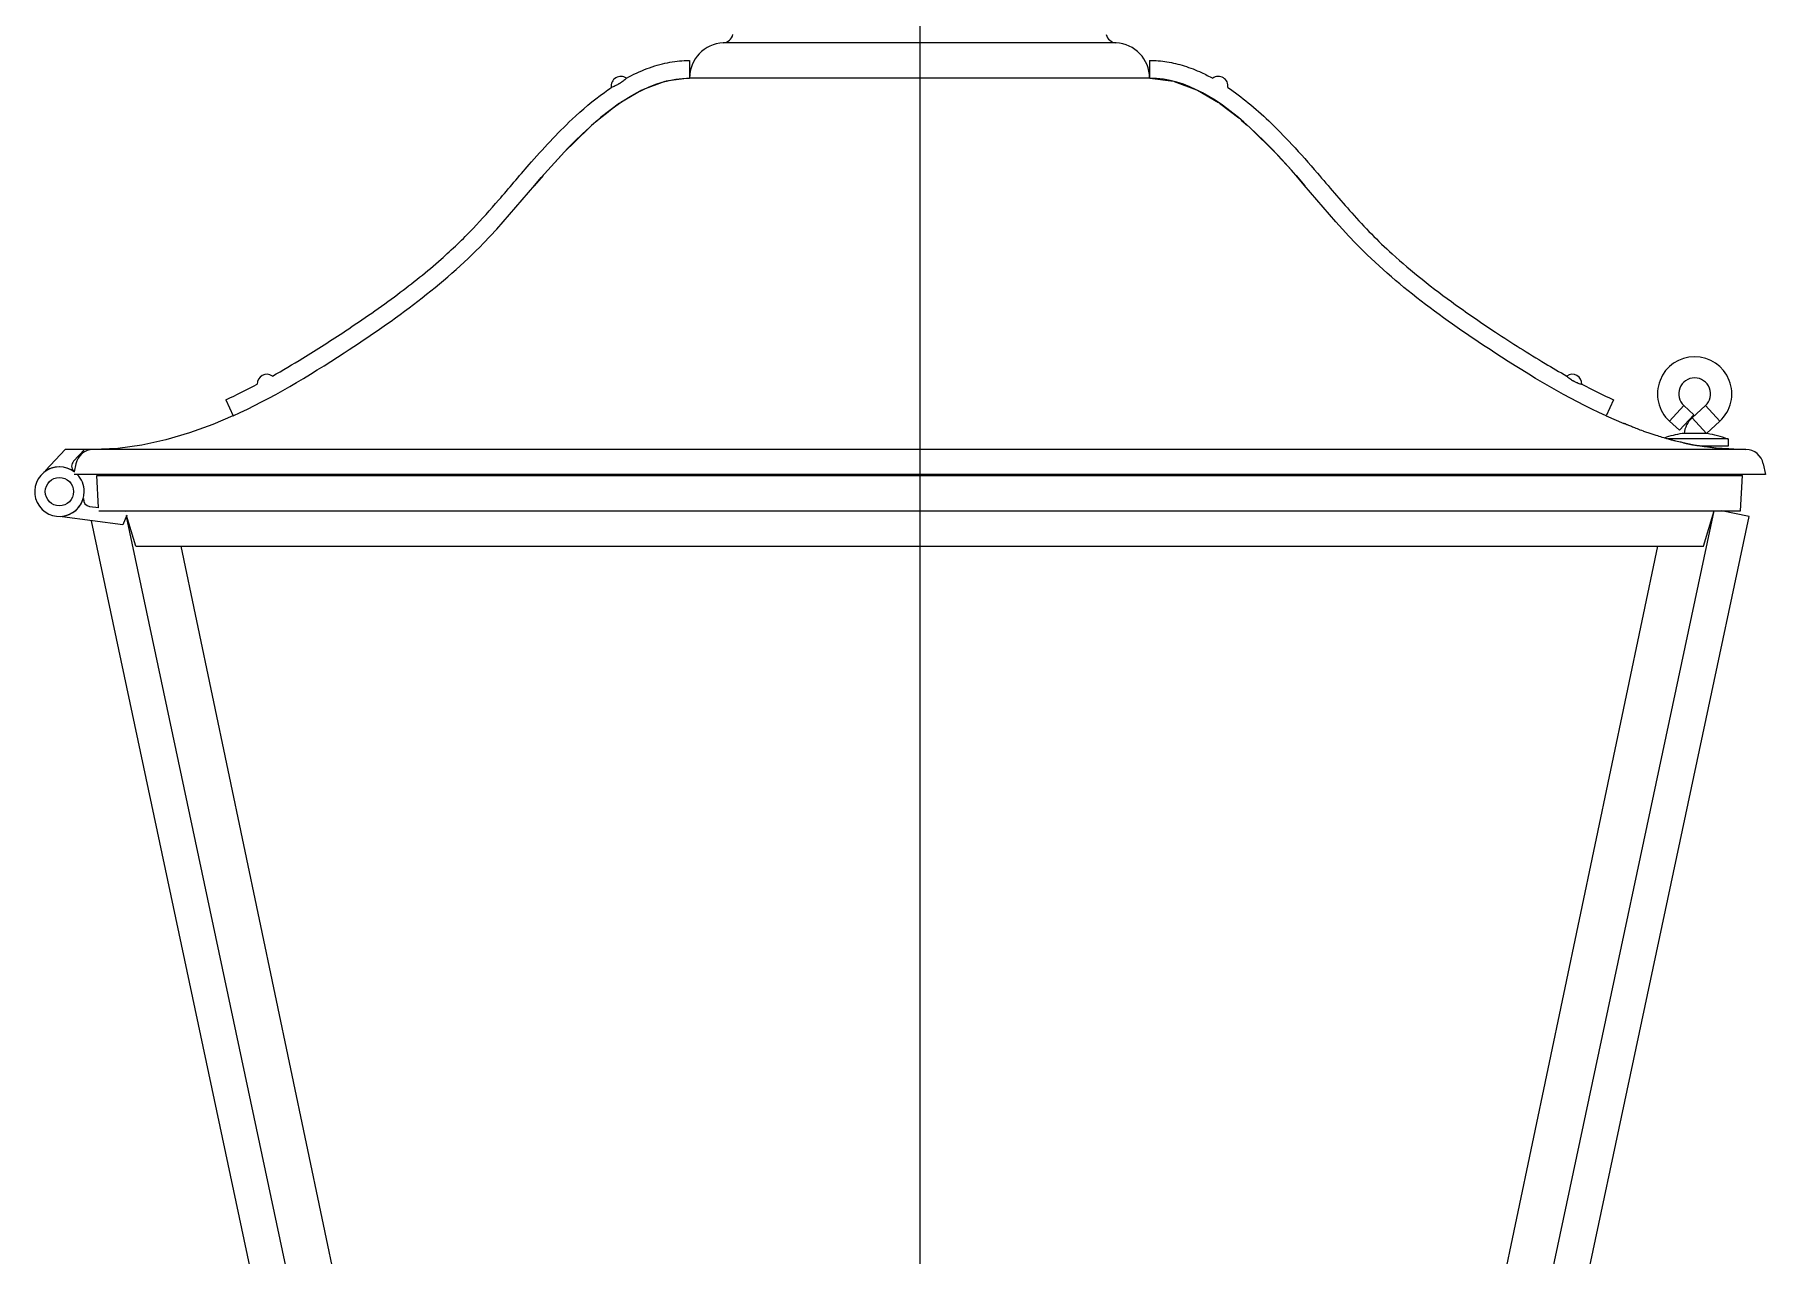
# Model space of a CAD drawing. Header units: millimetres. Extents: x 0 to 13338, y 0 to 11580.
# Drawn here: x 7927.3 to 8416.3, y 4955.3 to 5300.3 of the extents above; entities that cross this region are included whole.
import ezdxf

# ---------------------------------------------------------------- set-up
doc = ezdxf.new("R2010")
doc.units = ezdxf.units.MM
doc.linetypes.add('CENTER', pattern=[50.8, 31.75, -6.35, 6.35, -6.35])
doc.layers.add('axes', color=40, linetype='CENTER')
doc.layers.add('dwgmodels.com', color=250, linetype='Continuous')

# ---------------------------------------------------------------- blocks, each defined once
blk = doc.blocks.new('Public Light 9_side_dwgmodels.com')
at = {"color": 0}
for p, q in [((55.47, 4587.2), (-55.54, 4587.2)), ((55.47, 4587.2), (-55.54, 4587.2)), ((-65.03, 4582.2), (-65.03, 4577.2)), ((-65.03, 4582.2), (-65.03, 4577.2)), ((64.97, 4582.2), (64.97, 4577.2)), ((64.97, 4582.2), (64.97, 4577.2)), ((-78.55, 4573.78), (-84.45, 4570.33)), ((-71.99, 4576.27), (-78.28, 4573.91)), ((-65.14, 4577.2), (-71.75, 4576.33)), ((64.97, 4577.22), (-65.03, 4577.22)), ((64.97, 4577.22), (-65.03, 4577.22)), ((65.07, 4577.2), (71.69, 4576.33)), ((71.92, 4576.27), (78.21, 4573.91)), ((78.48, 4573.78), (84.39, 4570.33)), ((-84.78, 4570.11), (-90.24, 4565.96)), ((84.72, 4570.11), (90.17, 4565.96)), ((-93.41, 4563.19), (-100.64, 4556.07)), ((-90.93, 4565.37), (-92.71, 4563.82)), ((90.87, 4565.37), (92.64, 4563.82)), ((93.34, 4563.19), (100.57, 4556.07)), ((-101.22, 4555.45), (-105.1, 4551.18)), ((101.15, 4555.45), (105.03, 4551.18)), ((-106.42, 4549.67), (-108.91, 4546.79)), ((106.35, 4549.67), (108.85, 4546.79)), ((-196.09, 4486.3), (-194.03, 4481.74)), ((-196.09, 4486.3), (-194.03, 4481.74)), ((196.03, 4486.3), (193.97, 4481.74)), ((196.03, 4486.3), (193.97, 4481.74)), ((211.87, 4480.24), (215.92, 4484.66)), ((211.87, 4480.24), (215.92, 4484.66)), ((215.92, 4484.66), (218.72, 4482.09)), ((218.23, 4481.19), (222.01, 4484.66)), ((226.07, 4480.24), (222.01, 4484.66)), ((226.07, 4480.24), (222.01, 4484.66)), ((-194.05, 4481.77), (-199.74, 4479.33)), ((193.98, 4481.77), (198.97, 4479.63)), ((211.87, 4480.24), (214.67, 4477.67)), ((214.67, 4477.67), (218.72, 4482.09)), ((214.67, 4477.67), (218.72, 4482.09)), ((222.29, 4476.77), (218.23, 4481.19)), ((222.29, 4476.77), (218.23, 4481.19)), ((222.29, 4476.77), (226.07, 4480.24)), ((-213.01, 4474.94), (-219.77, 4473.46)), ((-206.33, 4476.91), (-213.01, 4474.94)), ((-199.74, 4479.33), (-206.33, 4476.91)), ((228.47, 4475.22), (211.35, 4475.22)), ((228.47, 4475.22), (211.35, 4475.22)), ((222.5, 4476.73), (215.43, 4476.73)), ((222.5, 4476.73), (215.43, 4476.73)), ((228.47, 4475.22), (228.47, 4473.22)), ((-247.03, 4466.35), (-241.47, 4472.24)), ((-247.03, 4466.35), (-241.47, 4472.24)), ((-233.01, 4472.24), (-241.47, 4472.24)), ((-235.97, 4472.24), (-239.09, 4468.93)), ((-235.97, 4472.24), (-239.09, 4468.93)), ((-226.61, 4472.54), (-233.53, 4472.22)), ((233.47, 4472.22), (-233.53, 4472.22)), ((233.47, 4472.22), (-233.53, 4472.22)), ((-219.77, 4473.46), (-226.61, 4472.54)), ((228.47, 4473.22), (220.5, 4473.22)), ((228.47, 4473.22), (220.5, 4473.22)), ((221.97, 4473.02), (221.97, 4473.22)), ((230.05, 4472.37), (229.05, 4472.37)), ((230.05, 4472.37), (229.05, 4472.37)), ((230.05, 4472.37), (233.47, 4472.22)), ((-246.82, 4466.25), (-247.03, 4466.35)), ((-246.82, 4466.25), (-247.03, 4466.35)), ((-239.08, 4466.12), (-239.11, 4466.09)), ((-239.08, 4466.12), (-239.11, 4466.09)), ((238.97, 4465.22), (-238.92, 4465.22)), ((238.97, 4465.22), (-238.92, 4465.22)), ((-238.44, 4468.2), (-238.89, 4465.94)), ((215.97, 4464.94), (215.97, 4465.22)), ((221.97, 4464.94), (221.97, 4465.22)), ((238.37, 4468.2), (238.97, 4465.22)), ((-232.53, 4464.94), (232.47, 4464.94)), ((-232.53, 4464.94), (232.47, 4464.94)), ((-232.08, 4455.86), (-232.53, 4464.94)), ((231.97, 4454.94), (232.47, 4464.94)), ((-236.36, 4458.38), (-236.32, 4458.37)), ((-236.36, 4458.38), (-236.32, 4458.37)), ((-234.55, 4456.18), (-231.96, 4455.84)), ((-234.55, 4456.18), (-231.96, 4455.84)), ((-242.34, 4453.17), (-242.24, 4453.38)), ((-242.34, 4453.17), (-242.24, 4453.38)), ((-225.15, 4450.92), (-242.34, 4453.17)), ((-225.15, 4450.92), (-242.34, 4453.17)), ((-234.15, 4452.1), (-142.92, 4022.9)), ((-231.91, 4454.94), (231.97, 4454.94)), ((-231.91, 4454.94), (231.97, 4454.94)), ((-224.04, 4453.73), (-225.15, 4450.92)), ((-224.04, 4453.73), (-225.15, 4450.92)), ((-225.08, 4454.94), (-224.38, 4454.85)), ((-225.08, 4454.94), (-224.38, 4454.85)), ((-224.51, 4454.87), (-224.53, 4454.94)), ((-224.53, 4454.94), (-224.52, 4454.87)), ((-224.2, 4453.35), (-133.14, 4024.98)), ((-221.53, 4444.94), (-224.12, 4453.55)), ((133.08, 4024.98), (224.47, 4454.94)), ((142.86, 4022.9), (234.34, 4453.29)), ((221.47, 4444.94), (224.47, 4454.94)), ((234.34, 4453.29), (226.55, 4454.94)), ((234.34, 4453.29), (226.55, 4454.94)), ((-221.53, 4444.94), (221.47, 4444.94)), ((-221.53, 4444.94), (221.47, 4444.94)), ((-123.12, 4036.94), (-208.63, 4444.94)), ((123.05, 4036.94), (208.56, 4444.94))]:
    blk.add_line(p, q, dxfattribs=at)
blk.add_circle((-243.08, 4460.33), 4, dxfattribs=at)
blk.add_circle((-243.08, 4460.33), 4, dxfattribs=at)
for centre, radius, start, end in [((-55.69, 4590.2), 3, 272.8792, 346.732), ((55.62, 4590.2), 3, 193.268, 267.1208), ((-55.03, 4577.22), 10, 92.8792, 180), ((54.97, 4577.22), 10, 0, 87.1208), ((-84.47, 4574.99), 2.7, 53.662, 189.3317), ((84.41, 4574.99), 2.7, 350.6683, 126.338), ((218.97, 4487.98), 10.5, 312.5562, 227.4438), ((-184.47, 4490.8), 2.7, 54.8085, 182.3391), ((184.4, 4490.8), 2.7, 357.6609, 125.1915), ((218.97, 4487.98), 4.5, 312.5562, 227.4438), ((222.97, 4476.04), 7, 132.5562, 174.2945), ((218.96, 4451.37), 25.6, 97.9283, 109.5361), ((222.97, 4476.04), 1, 132.5562, 135.9007), ((218.97, 4451.37), 25.6, 68.6258, 82.0717), ((-233.53, 4467.22), 5, 90, 168.6901), ((233.47, 4467.22), 5, 11.3099, 90), ((-243.08, 4460.33), 7, 52.1546, 0), ((-243.08, 4460.33), 7, 52.1546, 0), ((-243.08, 4460.33), 7, 55.3834, 122.3097), ((-243.08, 4460.33), 7, 55.3834, 122.3097), ((-237.55, 4467.53), 2.08, 137.5852, 222.7106), ((-237.55, 4467.53), 2.08, 137.5852, 222.7106), ((-243.08, 4460.33), 7, 0, 44.2611), ((-243.08, 4460.33), 7, 0, 44.2611), ((-243.08, 4460.33), 7, 276.8814, 343.8077), ((-243.08, 4460.33), 7, 276.8814, 343.8077), ((-234.24, 4458.24), 2.08, 176.4806, 261.606), ((-234.24, 4458.24), 2.08, 176.4806, 261.606)]:
    blk.add_arc(centre, radius, start, end, dxfattribs=at)
for points, knots in [([(-82.87, 4577.16), (-80.99, 4578.2), (-79.04, 4579.13), (-75.14, 4580.61), (-73.2, 4581.18), (-69.46, 4581.93), (-67.65, 4582.14), (-65.58, 4582.2), (-65.31, 4582.2), (-65.03, 4582.2)], [0, 0, 0, 0, 6.452684, 6.452684, 12.491013, 12.491013, 17.903674, 17.903674, 18.720094, 18.720094, 18.720094, 18.720094]), ([(64.97, 4582.2), (66.61, 4582.2), (68.26, 4582.07), (71.52, 4581.55), (73.15, 4581.16), (76.42, 4580.14), (78.06, 4579.5), (80.72, 4578.27), (81.78, 4577.73), (82.81, 4577.16)], [0, 0, 0, 0, 4.928653, 4.928653, 9.92441, 9.92441, 15.191387, 15.191387, 18.725076, 18.725076, 18.725076, 18.725076]), ([(-194.03, 4481.74), (-183.16, 4486.67), (-157.7, 4502.05), (-122.61, 4527.53), (-98.74, 4561.45), (-75.51, 4577.2), (-65.03, 4577.2)], [40.934473, 40.934473, 40.934473, 40.934473, 76.060047, 126.130199, 170.575365, 201.993771, 201.993771, 201.993771, 201.993771]), ([(-194.03, 4481.74), (-183.16, 4486.67), (-157.7, 4502.05), (-122.61, 4527.53), (-98.74, 4561.45), (-75.51, 4577.2), (-65.03, 4577.2)], [40.934473, 40.934473, 40.934473, 40.934473, 76.060047, 126.130199, 170.575365, 201.993771, 201.993771, 201.993771, 201.993771]), ([(-182.91, 4493.01), (-180.01, 4494.64), (-177.13, 4496.33), (-170.24, 4500.56), (-166.24, 4503.13), (-157.28, 4509.07), (-152.34, 4512.49), (-143.32, 4519.24), (-139.2, 4522.54), (-132.11, 4528.8), (-129.08, 4531.69), (-123.69, 4537.33), (-121.29, 4540.04), (-116.06, 4546.09), (-113.25, 4549.45), (-106.5, 4557.19), (-102.5, 4561.54), (-95.32, 4568.28), (-92.3, 4570.86), (-88.45, 4573.65), (-87.8, 4574.11), (-87.14, 4574.55)], [0, 0, 0, 0, 10.002165, 10.002165, 24.262482, 24.262482, 42.254439, 42.254439, 58.072392, 58.072392, 70.614922, 70.614922, 81.475249, 81.475249, 94.610136, 94.610136, 112.280597, 112.280597, 124.161389, 124.161389, 126.546669, 126.546669, 126.546669, 126.546669]), ([(-82.87, 4577.16), (-82.87, 4577.16), (-82.89, 4577.14), (-82.98, 4577.07), (-83.05, 4577), (-83.25, 4576.83), (-83.39, 4576.71), (-83.7, 4576.46), (-83.87, 4576.33), (-84.16, 4576.12), (-84.27, 4576.04), (-84.48, 4575.9), (-84.57, 4575.84), (-84.7, 4575.75), (-84.75, 4575.72), (-84.83, 4575.67), (-84.86, 4575.65), (-84.93, 4575.61), (-84.97, 4575.58), (-85.07, 4575.53), (-85.13, 4575.49), (-85.35, 4575.36), (-85.51, 4575.28), (-85.9, 4575.07), (-86.12, 4574.97), (-86.54, 4574.78), (-86.73, 4574.71), (-87.02, 4574.6), (-87.11, 4574.56), (-87.13, 4574.55), (-87.14, 4574.55), (-87.14, 4574.55)], [-16.07575, -16.07575, -16.07575, -16.07575, -15.399235, -15.399235, -14.679396, -14.679396, -13.823057, -13.823057, -13.078336, -13.078336, -12.645385, -12.645385, -12.312669, -12.312669, -12.153787, -12.153787, -12.032181, -12.032181, -11.900916, -11.900916, -11.694599, -11.694599, -11.122497, -11.122497, -10.268336, -10.268336, -9.274898, -9.274898, -8.22903, -8.22903, -8.039428, -8.039428, -8.039428, -8.039428]), ([(-82.87, 4577.16), (-82.87, 4577.16), (-82.89, 4577.14), (-82.98, 4577.07), (-83.05, 4577), (-83.25, 4576.83), (-83.39, 4576.71), (-83.7, 4576.46), (-83.87, 4576.33), (-84.16, 4576.12), (-84.27, 4576.04), (-84.48, 4575.9), (-84.57, 4575.84), (-84.7, 4575.75), (-84.75, 4575.72), (-84.83, 4575.67), (-84.86, 4575.65), (-84.93, 4575.61), (-84.97, 4575.58), (-85.07, 4575.53), (-85.13, 4575.49), (-85.35, 4575.36), (-85.51, 4575.28), (-85.9, 4575.07), (-86.12, 4574.97), (-86.54, 4574.78), (-86.73, 4574.71), (-87.02, 4574.6), (-87.11, 4574.56), (-87.13, 4574.55), (-87.14, 4574.55), (-87.14, 4574.55)], [-16.07575, -16.07575, -16.07575, -16.07575, -15.399235, -15.399235, -14.679396, -14.679396, -13.823057, -13.823057, -13.078336, -13.078336, -12.645385, -12.645385, -12.312669, -12.312669, -12.153787, -12.153787, -12.032181, -12.032181, -11.900916, -11.900916, -11.694599, -11.694599, -11.122497, -11.122497, -10.268336, -10.268336, -9.274898, -9.274898, -8.22903, -8.22903, -8.039428, -8.039428, -8.039428, -8.039428]), ([(193.97, 4481.74), (183.09, 4486.67), (157.63, 4502.05), (122.54, 4527.53), (98.68, 4561.45), (75.44, 4577.2), (64.97, 4577.2)], [40.934473, 40.934473, 40.934473, 40.934473, 76.060047, 126.130199, 170.575365, 201.993771, 201.993771, 201.993771, 201.993771]), ([(193.97, 4481.74), (183.09, 4486.67), (157.63, 4502.05), (122.54, 4527.53), (98.68, 4561.45), (75.44, 4577.2), (64.97, 4577.2)], [40.934473, 40.934473, 40.934473, 40.934473, 76.060047, 126.130199, 170.575365, 201.993771, 201.993771, 201.993771, 201.993771]), ([(87.07, 4574.55), (89.06, 4573.22), (90.97, 4571.77), (94.82, 4568.61), (96.75, 4566.89), (100.88, 4562.98), (103.04, 4560.76), (107.62, 4555.84), (110, 4553.12), (115.6, 4546.61), (118.77, 4542.81), (125.68, 4535.07), (129.47, 4531.19), (136.22, 4525.06), (139.05, 4522.67), (145.05, 4517.87), (148.22, 4515.49), (155.14, 4510.51), (158.9, 4507.94), (167.31, 4502.39), (171.97, 4499.41), (178.74, 4495.35), (180.79, 4494.16), (182.85, 4493.01)], [0, 0, 0, 0, 7.1791, 7.1791, 14.943238, 14.943238, 24.221892, 24.221892, 35.097076, 35.097076, 49.960776, 49.960776, 66.197159, 66.197159, 77.313836, 77.313836, 89.223115, 89.223115, 102.882669, 102.882669, 119.46344, 119.46344, 126.554834, 126.554834, 126.554834, 126.554834]), ([(182.85, 4493.01), (182.85, 4493.01), (182.9, 4492.96), (183.09, 4492.79), (183.23, 4492.66), (183.57, 4492.39), (183.75, 4492.25), (184.12, 4492), (184.29, 4491.88), (184.54, 4491.74), (184.6, 4491.7), (184.71, 4491.64), (184.75, 4491.61), (184.83, 4491.57), (184.87, 4491.55), (184.96, 4491.5), (185.01, 4491.48), (185.16, 4491.4), (185.26, 4491.35), (185.49, 4491.25), (185.61, 4491.19), (185.94, 4491.06), (186.13, 4490.99), (186.49, 4490.86), (186.66, 4490.81), (186.94, 4490.73), (187.03, 4490.71), (187.09, 4490.69), (187.1, 4490.69), (187.1, 4490.69)], [0, 0, 0, 0, 1.043919, 1.043919, 2.037559, 2.037559, 2.88652, 2.88652, 3.534866, 3.534866, 3.762599, 3.762599, 3.905112, 3.905112, 4.035408, 4.035408, 4.203066, 4.203066, 4.544558, 4.544558, 4.984876, 4.984876, 5.71431, 5.71431, 6.55983, 6.55983, 7.506807, 7.506807, 7.875677, 7.875677, 7.875677, 7.875677]), ([(182.85, 4493.01), (182.85, 4493.01), (182.9, 4492.96), (183.09, 4492.79), (183.23, 4492.66), (183.57, 4492.39), (183.75, 4492.25), (184.12, 4492), (184.29, 4491.88), (184.54, 4491.74), (184.6, 4491.7), (184.71, 4491.64), (184.75, 4491.61), (184.83, 4491.57), (184.87, 4491.55), (184.96, 4491.5), (185.01, 4491.48), (185.16, 4491.4), (185.26, 4491.35), (185.49, 4491.25), (185.61, 4491.19), (185.94, 4491.06), (186.13, 4490.99), (186.49, 4490.86), (186.66, 4490.81), (186.94, 4490.73), (187.03, 4490.71), (187.09, 4490.69), (187.1, 4490.69), (187.1, 4490.69)], [0, 0, 0, 0, 1.043919, 1.043919, 2.037559, 2.037559, 2.88652, 2.88652, 3.534866, 3.534866, 3.762599, 3.762599, 3.905112, 3.905112, 4.035408, 4.035408, 4.203066, 4.203066, 4.544558, 4.544558, 4.984876, 4.984876, 5.71431, 5.71431, 6.55983, 6.55983, 7.506807, 7.506807, 7.875677, 7.875677, 7.875677, 7.875677]), ([(199.62, 4479.33), (199.41, 4479.42), (199.26, 4479.5), (199.03, 4479.6), (198.97, 4479.63), (198.97, 4479.63)], [5.098721, 5.098721, 5.098721, 5.098721, 7.240686, 7.240686, 9.654249, 9.654249, 9.654249, 9.654249]), ([(199.62, 4479.33), (199.41, 4479.42), (199.26, 4479.5), (199.03, 4479.6), (198.97, 4479.63), (198.97, 4479.63)], [5.098721, 5.098721, 5.098721, 5.098721, 7.240686, 7.240686, 9.654249, 9.654249, 9.654249, 9.654249]), ([(204.6, 4477.37), (204.57, 4477.39), (204.54, 4477.4), (203.9, 4477.65), (203.33, 4477.87), (202.31, 4478.27), (201.85, 4478.45), (201.07, 4478.75), (200.72, 4478.89), (200.1, 4479.14), (199.83, 4479.24), (199.62, 4479.33)], [4.642591, 4.642591, 4.642591, 4.642591, 4.773897, 4.773897, 7.160845, 7.160845, 9.547794, 9.547794, 11.798145, 11.798145, 14.014906, 14.014906, 14.014906, 14.014906]), ([(204.6, 4477.37), (204.57, 4477.39), (204.54, 4477.4), (203.9, 4477.65), (203.33, 4477.87), (202.31, 4478.27), (201.85, 4478.45), (201.07, 4478.75), (200.72, 4478.89), (200.1, 4479.14), (199.83, 4479.24), (199.62, 4479.33)], [4.642591, 4.642591, 4.642591, 4.642591, 4.773897, 4.773897, 7.160845, 7.160845, 9.547794, 9.547794, 11.798145, 11.798145, 14.014906, 14.014906, 14.014906, 14.014906]), ([(212.26, 4474.94), (212.02, 4475.01), (211.79, 4475.08), (210.38, 4475.51), (209.23, 4475.86), (207.32, 4476.44), (206.54, 4476.69), (205.8, 4476.91)], [3.439863, 3.439863, 3.439863, 3.439863, 4.173443, 4.173443, 7.801603, 7.801603, 10.544533, 10.544533, 10.544533, 10.544533]), ([(212.26, 4474.94), (212.02, 4475.01), (211.79, 4475.08), (210.38, 4475.51), (209.23, 4475.86), (207.32, 4476.44), (206.54, 4476.69), (205.8, 4476.91)], [3.439863, 3.439863, 3.439863, 3.439863, 4.173443, 4.173443, 7.801603, 7.801603, 10.544533, 10.544533, 10.544533, 10.544533]), ([(216.31, 4473.97), (216.27, 4473.99), (216.21, 4474.01), (216.02, 4474.06), (215.89, 4474.1), (215.57, 4474.18), (215.38, 4474.23), (214.97, 4474.32), (214.74, 4474.38), (214.22, 4474.5), (213.93, 4474.57), (213.33, 4474.7), (213.01, 4474.77), (212.62, 4474.86), (212.55, 4474.88), (212.48, 4474.89)], [13.40937, 13.40937, 13.40937, 13.40937, 14.32586, 14.32586, 15.287058, 15.287058, 16.248257, 16.248257, 17.222571, 17.222571, 18.196885, 18.196885, 19.171199, 19.171199, 19.391347, 19.391347, 19.391347, 19.391347]), ([(216.31, 4473.97), (216.27, 4473.99), (216.21, 4474.01), (216.02, 4474.06), (215.89, 4474.1), (215.57, 4474.18), (215.38, 4474.23), (214.97, 4474.32), (214.74, 4474.38), (214.22, 4474.5), (213.93, 4474.57), (213.33, 4474.7), (213.01, 4474.77), (212.62, 4474.86), (212.55, 4474.88), (212.48, 4474.89)], [13.40937, 13.40937, 13.40937, 13.40937, 14.32586, 14.32586, 15.287058, 15.287058, 16.248257, 16.248257, 17.222571, 17.222571, 18.196885, 18.196885, 19.171199, 19.171199, 19.391347, 19.391347, 19.391347, 19.391347])]:
    blk.add_open_spline(points, degree=3, knots=knots, dxfattribs=at)
for points in [[(87.07, 4574.55), (87.07, 4574.55), (87.07, 4574.55), (87.07, 4574.55)], [(87.07, 4574.55), (87.07, 4574.55), (87.07, 4574.55), (87.07, 4574.55)], [(-196.09, 4486.3), (-193.07, 4487.67), (-190.1, 4489.14), (-187.17, 4490.69)], [(187.1, 4490.69), (190.03, 4489.14), (193.01, 4487.67), (196.03, 4486.3)], [(205.8, 4476.91), (205.39, 4477.07), (204.99, 4477.23), (204.6, 4477.37)], [(205.8, 4476.91), (205.39, 4477.07), (204.99, 4477.23), (204.6, 4477.37)], [(212.48, 4474.89), (212.4, 4474.91), (212.33, 4474.93), (212.26, 4474.94)], [(212.48, 4474.89), (212.4, 4474.91), (212.33, 4474.93), (212.26, 4474.94)]]:
    blk.add_open_spline(points, degree=3, dxfattribs=at)
for points, weights in [([(218.66, 4473.46), (217.48, 4473.72), (216.31, 4473.97)], [1.00000003181, 1.00004220092, 1.00005552282]), ([(218.66, 4473.46), (217.48, 4473.72), (216.31, 4473.97)], [1.00000003181, 1.00004220092, 1.00005552282]), ([(225.53, 4472.54), (222.04, 4473.01), (218.66, 4473.46)], [1, 1.00011870683, 1.00000005149]), ([(225.53, 4472.54), (222.04, 4473.01), (218.66, 4473.46)], [1, 1.00011870683, 1.00000005149]), ([(229.05, 4472.37), (227.28, 4472.46), (225.53, 4472.54)], [1.01747607303, 1.02467852515, 1.03187052496]), ([(229.05, 4472.37), (227.28, 4472.46), (225.53, 4472.54)], [1.01747607303, 1.02467852515, 1.03187052496])]:
    blk.add_rational_spline(points, weights, degree=2, dxfattribs=at)
at = {"layer": 'axes', "ltscale": 0.1}
blk.add_line((0, 4989.03), (0, -116.87), dxfattribs=at)

msp = doc.modelspace()

# ---------------------------------------------------------------- linework, layer by layer
at = {"layer": 'dwgmodels.com', "ltscale": 0.1}
msp.add_line((8177.38, 5579.54), (8177.38, 473.65), dxfattribs=at)

# ---------------------------------------------------------------- block references
at = {"layer": 'dwgmodels.com'}
msp.add_blockref('Public Light 9_side_dwgmodels.com', (8177.38, 710.8), dxfattribs=at)

doc.saveas('drawing.dxf')
